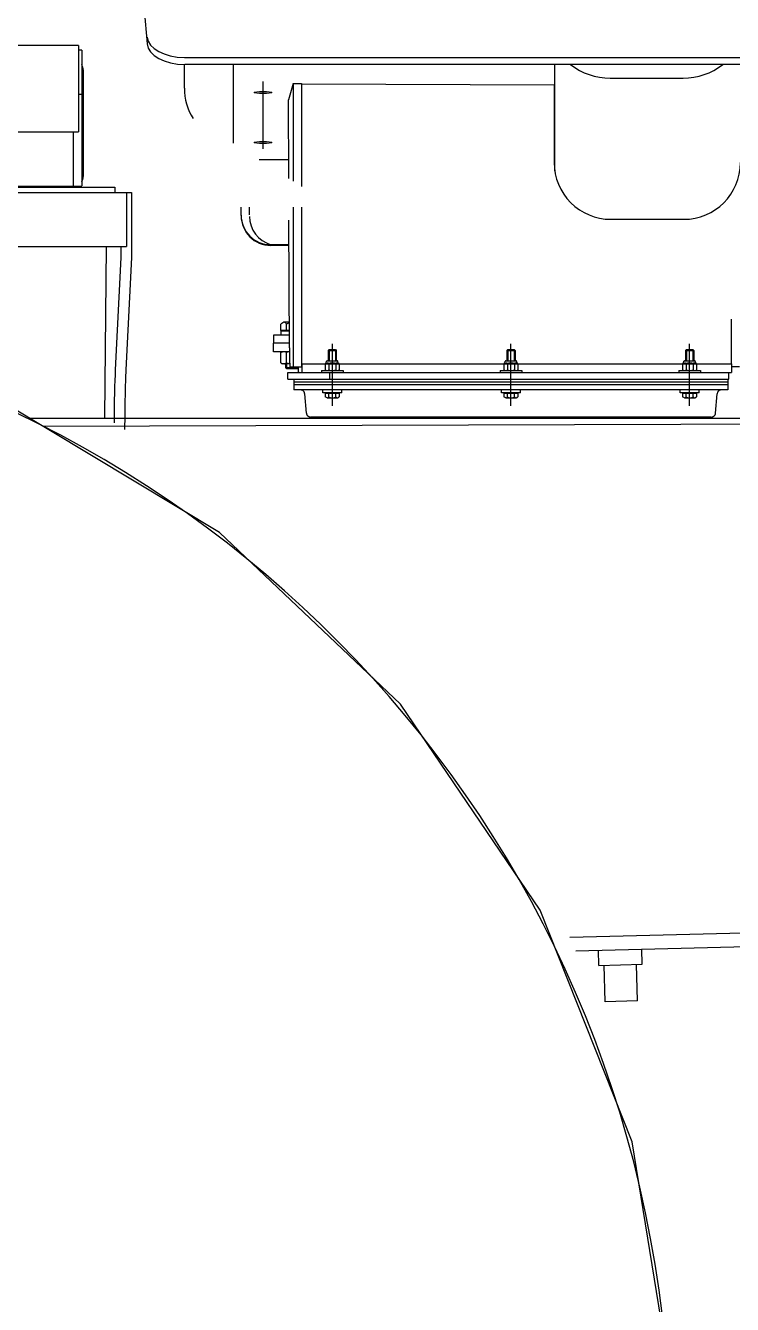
# Model space of a CAD drawing. Extents: x -633 to 241, y -1 to 752.
# Drawn here: x -48.8 to -16.1, y 64.5 to 123.7 of the extents above; entities that cross this region are included whole.
import ezdxf

# ---------------------------------------------------------------- set-up
doc = ezdxf.new("R2010")
doc.units = 0
doc.header["$LTSCALE"] = 48
doc.linetypes.add('CENTERLINE', pattern=[1.25, 1, -0.0625, 0.125, -0.0625])
doc.linetypes.add('PHANTOM', pattern=[1.1875, 0.75, -0.0625, 0.125, -0.0625, 0.125, -0.0625])
for name, color, linetype in [('0A537428______3_____', 1, 'CONTINUOUS'), ('0A537428____________', 1, 'CONTINUOUS'), ('10', 7, 'CONTINUOUS')]:
    doc.layers.add(name, color=color, linetype=linetype)

# ---------------------------------------------------------------- blocks, each defined once
blk = doc.blocks.new('*U51', base_point=(28.583387, 11.158652))
at = {"layer": '0A537428______3_____', "color": 4, "linetype": 'CONTINUOUS'}
blk.add_arc((28.583387, 11.158652), 0.16, 215.14617, 258.18139, dxfattribs=at)
blk = doc.blocks.new('*U50', base_point=(28.60306, 11.158652))
at = {"layer": '0A537428______3_____', "color": 4, "linetype": 'CONTINUOUS'}
blk.add_arc((28.60306, 11.158652), 0.16, 215.14617, 262.51847, dxfattribs=at)
blk = doc.blocks.new('*U385', base_point=(28.708882, 11.894906))
at = {"layer": '0A537428______3_____', "color": 40, "linetype": 'CONTINUOUS'}
blk.add_arc((28.708882, 11.894906), 0.07, 182.87205, 270.00013, dxfattribs=at)
blk = doc.blocks.new('*U368', base_point=(28.919418, 11.332123))
at = {"layer": '0A537428______3_____', "color": 40, "linetype": 'CONTINUOUS'}
blk.add_arc((28.919418, 11.332123), 0.047244, 322.93768, 359.99998, dxfattribs=at)
blk = doc.blocks.new('*U357', base_point=(28.903716, 11.334419))
at = {"layer": '0A537428______3_____', "color": 40, "linetype": 'CONTINUOUS'}
blk.add_arc((28.903716, 11.334419), 0.04, 276.04488, 0.00031, dxfattribs=at)
blk = doc.blocks.new('*U354', base_point=(28.883926, 11.573704))
at = {"layer": '0A537428______3_____', "color": 40, "linetype": 'CONTINUOUS'}
blk.add_arc((28.883926, 11.573704), 0.0552, 179.99985, 253.50171, dxfattribs=at)
blk = doc.blocks.new('*U353', base_point=(28.868246, 11.575963))
at = {"layer": '0A537428______3_____', "color": 40, "linetype": 'CONTINUOUS'}
blk.add_arc((28.868246, 11.575963), 0.0552, 179.99991, 269.99989, dxfattribs=at)
blk = doc.blocks.new('*U352')
at = {"layer": '0A537428______3_____', "color": 40, "linetype": 'CONTINUOUS'}
blk.add_circle((0, 0), 1, dxfattribs=at)
blk = doc.blocks.new('*U351')
at = {"layer": '0A537428______3_____', "color": 40, "linetype": 'CONTINUOUS'}
blk.add_circle((0, 0), 1, dxfattribs=at)
blk = doc.blocks.new('*U350', base_point=(28.868246, 11.57467))
at = {"layer": '0A537428______3_____', "color": 40, "linetype": 'CONTINUOUS'}
blk.add_arc((28.868246, 11.57467), 0.0552, 179.99991, 269.99989, dxfattribs=at)
blk = doc.blocks.new('*U358', base_point=(29.497221, 11.673027))
at = {"layer": '0A537428______3_____', "color": 40, "linetype": 'CONTINUOUS'}
blk.add_arc((29.497221, 11.673027), 0.1048, 269.99967, 359.99971, dxfattribs=at)
blk = doc.blocks.new('*U347', base_point=(29.496001, 11.946569))
at = {"layer": '0A537428______3_____', "color": 40, "linetype": 'CONTINUOUS'}
blk.add_arc((29.496001, 11.946569), 0.118, 231.63643, 270.00007, dxfattribs=at)
blk = doc.blocks.new('*U384', base_point=(28.70888, 11.907799))
at = {"layer": '0A537428______3_____', "color": 40, "linetype": 'CONTINUOUS'}
blk.add_arc((28.70888, 11.907799), 0.07, 183.40229, 269.31673, dxfattribs=at)
blk = doc.blocks.new('*U359', base_point=(29.632338, 11.673022))
at = {"layer": '0A537428______3_____', "color": 40, "linetype": 'CONTINUOUS'}
blk.add_arc((29.632338, 11.673022), 0.1048, 359.99971, 89.99958, dxfattribs=at)
blk = doc.blocks.new('*U346', base_point=(29.631204, 11.946569))
at = {"layer": '0A537428______3_____', "color": 40, "linetype": 'CONTINUOUS'}
blk.add_arc((29.631204, 11.946569), 0.118, 270.00007, 308.36362, dxfattribs=at)

msp = doc.modelspace()

# ---------------------------------------------------------------- linework, layer by layer
at = {"layer": '0A537428______3_____', "color": 40, "linetype": 'CONTINUOUS'}
for points in [[(-43.508, 127.06), (-43.14, 122.843)], [(-41.414, 120.793), (-41.414, 121.888)], [(-41.414, 120.793), (-41.414, 121.888)], [(-41.413, 122.21), (156.196, 122.21)], [(156.196, 121.888), (-41.392, 121.888)], [(-39.154, 121.888), (-39.154, 118.252)], [(-24.274, 116.965), (-24.274, 121.888)], [(-37.774, 117.981), (-37.774, 121.098)], [(-36.385, 121.002), (-36.599, 120.251)], [(-36.385, 121.002), (-35.991, 121.002)], [(-36.385, 121.001), (-36.385, 116.49)], [(-35.991, 121.001), (-35.991, 116.239)], [(-35.991, 120.957), (-35.985, 120.977)], [(-24.302, 120.929), (-35.985, 120.977)], [(-24.302, 120.929), (-24.302, 117.347)], [(-21.714, 121.255), (-18.334, 121.255)], [(-36.585, 116.617), (-36.599, 120.251)], [(-37.953, 117.488), (-36.589, 117.488)], [(-38.788, 114.901), (-38.788, 115.284)], [(-38.394, 114.926), (-38.394, 115.284)], [(-36.385, 115.284), (-36.385, 107.881)], [(-35.991, 115.284), (-35.991, 107.881)], [(-36.556, 108.776), (-36.578, 114.693)], [(-21.684, 114.727), (-18.306, 114.727)], [(-36.575, 113.549), (-37.408, 113.549)], [(-36.574, 113.517), (-37.408, 113.517)], [(-16.117, 110.1), (-16.117, 108.037)], [(-36.558, 109.368), (-37.284, 109.368)], [(-37.284, 109.368), (-37.284, 108.992)], [(-36.557, 108.992), (-37.284, 108.992)], [(-35.991, 107.881), (-36.521, 107.881)], [(-35.991, 108.037), (-16.102, 108.037)], [(-35.97, 108.037), (-35.97, 107.643)], [(-16.102, 108.037), (-16.102, 107.643)], [(-15.73, 107.907), (-16.102, 107.907)], [(-36.624, 107.643), (-36.129, 107.643)], [(-36.624, 107.328), (-36.624, 107.643)], [(-36.624, 107.328), (-16.222, 107.328)], [(-36.129, 107.643), (-16.102, 107.643)], [(-34.687, 107.328), (-34.687, 107.643)], [(-16.222, 107.328), (-16.222, 107.643)]]:
    msp.add_lwpolyline(points, dxfattribs=at)
at = {"layer": '0A537428______3_____', "color": 180, "linetype": 'CONTINUOUS'}
for points in [[(-46.304, 122.769), (-82.772, 122.769)], [(-46.304, 122.769), (-46.304, 118.769)], [(-46.164, 122.555), (-46.304, 122.555)], [(-46.164, 122.555), (-46.164, 116.28)], [(-46.164, 120.495), (-46.304, 120.495)], [(-117.797, 118.769), (-46.304, 118.769)], [(-46.558, 118.769), (-46.558, 116.245)], [(-46.164, 116.245), (-49.917, 116.245)]]:
    msp.add_lwpolyline(points, dxfattribs=at)
at = {"layer": '0A537428______3_____', "color": 230, "linetype": 'CONTINUOUS'}
for points in [[(-46.097, 121.635, 0.133764), (-46.164, 121.881)], [(-46.164, 116.454, 0.133764), (-46.097, 116.7)]]:
    msp.add_lwpolyline(points, format="xyb", dxfattribs=at)
for points in [[(-46.097, 121.635), (-46.097, 116.7)], [(-46.164, 117.339), (-46.097, 117.339)]]:
    msp.add_lwpolyline(points, dxfattribs=at)
at = {"layer": '0A537428______3_____', "color": 40, "linetype": 'CONTINUOUS'}
msp.add_lwpolyline([(-41.414, 120.793, 0.141149), (-41.01, 119.389)], format="xyb", dxfattribs=at)
at = {"layer": '0A537428______3_____', "color": 4, "linetype": 'CONTINUOUS'}
for points in [[(-50.932, 116.215), (-44.631, 116.215)], [(-50.355, 115.965), (-43.859, 115.965)], [(-44.631, 116.215), (-44.631, 115.965)], [(-44.092, 115.965), (-44.092, 113.465)], [(-43.859, 115.965), (-43.859, 112.965)], [(-49.356, 113.465), (-44.092, 113.465)], [(-45.09, 105.558), (-45.016, 113.465)], [(-44.351, 113.465), (-44.351, 112.965)], [(-44.351, 112.965), (-44.61, 107.758)], [(-43.859, 112.965), (-44.118, 107.758)], [(-48.674, 105.519), (-3.687, 105.519)], [(-23.577, 81.517), (-3.822, 82.015)], [(-23.298, 80.884), (-3.822, 81.375)], [(-22.234, 80.214), (-22.251, 80.91)], [(-20.236, 80.265), (-20.253, 80.961)], [(-22.234, 80.214), (-20.236, 80.265)], [(-21.942, 78.531), (-21.984, 80.221)], [(-20.443, 78.569), (-20.486, 80.258)], [(-20.443, 78.569), (-21.942, 78.531)]]:
    msp.add_lwpolyline(points, dxfattribs=at)
at = {"layer": '0A537428______3_____', "color": 2, "linetype": 'CONTINUOUS'}
msp.add_lwpolyline([(-55.156, 7.488, 6.128823), (-88.913, 7.488)], format="xyb", dxfattribs=at)
for points in [[(-39.78, 100.233), (-49.654, 106.178)], [(-31.415, 92.303), (-39.78, 100.233)], [(-24.952, 82.76), (-31.415, 92.303)], [(-20.693, 72.05), (-24.952, 82.76)], [(-18.837, 60.675), (-20.693, 72.05)]]:
    msp.add_lwpolyline(points, dxfattribs=at)
at = {"layer": '0A537428______3_____', "color": 1, "linetype": 'CONTINUOUS'}
msp.add_lwpolyline([(-47.944, 105.155), (-3.687, 105.289)], dxfattribs=at)
at = {"layer": '0A537428____________', "color": 40, "linetype": 'CONTINUOUS'}
for points in [[(-36.956, 109.562), (-36.956, 109.367)], [(-36.956, 109.562), (-36.559, 109.562)], [(-36.809, 109.962), (-36.952, 109.88)], [(-36.952, 109.577), (-36.952, 109.88)], [(-36.559, 109.577), (-36.952, 109.577)], [(-36.868, 109.577), (-36.868, 109.562)], [(-36.561, 109.962), (-36.809, 109.962)], [(-36.68, 109.577), (-36.68, 109.88)], [(-36.558, 109.368), (-37.284, 109.368)], [(-37.284, 109.368), (-37.284, 108.992)], [(-36.557, 108.992), (-37.284, 108.992)], [(-36.952, 108.56), (-36.879, 108.602)], [(-36.952, 108.084), (-36.952, 108.56)], [(-36.68, 108.084), (-36.68, 108.56)], [(-36.952, 108.084), (-36.879, 108.042)], [(-36.54, 108.042), (-36.879, 108.042)], [(-36.719, 107.865), (-36.719, 108.042)], [(-36.719, 107.865), (-36.153, 107.865)], [(-36.666, 107.812), (-36.719, 107.865)], [(-36.666, 107.812), (-36.666, 108.042)], [(-36.152, 107.812), (-36.666, 107.812)], [(-34.687, 107.328), (-34.687, 107.643)]]:
    msp.add_lwpolyline(points, dxfattribs=at)
for points in [[(-36.68, 109.88, 0.267949), (-36.809, 109.962)], [(-36.561, 109.938, 0.068604), (-36.68, 109.88)], [(-36.68, 108.56, 0.151167), (-36.816, 108.602)], [(-36.555, 108.59, 0.036017), (-36.68, 108.56)], [(-36.816, 108.042, 0.151167), (-36.68, 108.084)], [(-36.68, 108.084, 0.039908), (-36.541, 108.052)]]:
    msp.add_lwpolyline(points, format="xyb", dxfattribs=at)
at = {"layer": '0A537428____________', "color": 4, "linetype": 'CENTERLINE'}
for points in [[(-34.569, 108.97), (-34.569, 106.091)], [(-26.301, 106.091), (-26.301, 108.97)], [(-18.034, 106.091), (-18.034, 108.97)]]:
    msp.add_lwpolyline(points, dxfattribs=at)
at = {"layer": '0A537428____________', "color": 190, "linetype": 'PHANTOM'}
for points in [[(-34.718, 108.702), (-34.757, 108.663)], [(-34.757, 108.663), (-34.382, 108.663)], [(-34.757, 108.663), (-34.757, 108.177)], [(-34.718, 108.702), (-34.718, 108.177)], [(-34.718, 108.702), (-34.42, 108.702)], [(-34.42, 108.702), (-34.382, 108.663)], [(-34.42, 108.702), (-34.42, 108.177)], [(-34.382, 108.663), (-34.382, 108.177)], [(-26.451, 108.702), (-26.489, 108.663)], [(-26.489, 108.663), (-26.114, 108.663)], [(-26.489, 108.663), (-26.489, 108.177)], [(-26.451, 108.702), (-26.451, 108.177)], [(-26.451, 108.702), (-26.152, 108.702)], [(-26.152, 108.702), (-26.114, 108.663)], [(-26.152, 108.702), (-26.152, 108.177)], [(-26.114, 108.663), (-26.114, 108.177)], [(-18.183, 108.702), (-18.221, 108.663)], [(-18.221, 108.663), (-17.846, 108.663)], [(-18.221, 108.663), (-18.221, 108.177)], [(-18.183, 108.702), (-18.183, 108.177)], [(-18.183, 108.702), (-17.885, 108.702)], [(-17.885, 108.702), (-17.846, 108.663)], [(-17.885, 108.702), (-17.885, 108.177)], [(-17.846, 108.663), (-17.846, 108.177)], [(-34.892, 106.687), (-34.892, 106.51)], [(-34.892, 106.687), (-34.246, 106.687)], [(-34.808, 106.462), (-34.892, 106.51)], [(-34.839, 106.702), (-34.839, 106.687)], [(-34.731, 106.51), (-34.731, 106.687)], [(-34.408, 106.51), (-34.408, 106.687)], [(-34.33, 106.462), (-34.246, 106.51)], [(-34.299, 106.702), (-34.299, 106.687)], [(-34.246, 106.687), (-34.246, 106.51)], [(-26.625, 106.687), (-26.625, 106.51)], [(-26.625, 106.687), (-25.978, 106.687)], [(-26.54, 106.462), (-26.625, 106.51)], [(-26.571, 106.702), (-26.571, 106.687)], [(-26.463, 106.51), (-26.463, 106.687)], [(-26.14, 106.51), (-26.14, 106.687)], [(-26.062, 106.462), (-25.978, 106.51)], [(-26.031, 106.702), (-26.031, 106.687)], [(-25.978, 106.687), (-25.978, 106.51)], [(-18.357, 106.687), (-18.357, 106.51)], [(-18.357, 106.687), (-17.71, 106.687)], [(-18.273, 106.462), (-18.357, 106.51)], [(-18.304, 106.702), (-18.304, 106.687)], [(-18.195, 106.51), (-18.195, 106.687)], [(-17.872, 106.51), (-17.872, 106.687)], [(-17.795, 106.462), (-17.71, 106.51)], [(-17.764, 106.702), (-17.764, 106.687)], [(-17.71, 106.687), (-17.71, 106.51)], [(-34.808, 106.462), (-34.33, 106.462)], [(-26.54, 106.462), (-26.062, 106.462)], [(-18.273, 106.462), (-17.795, 106.462)]]:
    msp.add_lwpolyline(points, dxfattribs=at)
at = {"layer": '0A537428____________', "color": 4, "linetype": 'PHANTOM'}
for points in [[(-35.075, 107.727), (-35.075, 107.643)], [(-35.075, 107.727), (-34.063, 107.727)], [(-34.063, 107.727), (-34.063, 107.643)], [(-26.807, 107.727), (-26.807, 107.643)], [(-26.807, 107.727), (-25.796, 107.727)], [(-25.796, 107.727), (-25.796, 107.643)], [(-18.539, 107.727), (-18.539, 107.643)], [(-18.539, 107.727), (-17.528, 107.727)], [(-17.528, 107.727), (-17.528, 107.643)], [(-16.262, 107.072), (-36.341, 107.072)], [(-36.341, 107.072), (-36.341, 106.836)], [(-16.262, 106.836), (-36.341, 106.836)], [(-35.766, 105.755), (-35.845, 106.656)], [(-16.837, 105.755), (-16.758, 106.656)], [(-16.262, 107.072), (-16.262, 106.836)], [(-17.033, 105.576), (-35.57, 105.576)]]:
    msp.add_lwpolyline(points, dxfattribs=at)
at = {"layer": '0A537428____________', "color": 7, "linetype": 'PHANTOM'}
for points in [[(-34.849, 108.076), (-34.892, 108.051)], [(-34.892, 108.051), (-34.892, 107.752)], [(-34.849, 107.727), (-34.892, 107.752)], [(-34.849, 108.076), (-34.831, 108.159)], [(-34.849, 108.076), (-34.289, 108.076)], [(-34.809, 108.177), (-34.33, 108.177)], [(-34.731, 108.051), (-34.731, 107.752)], [(-34.407, 108.051), (-34.407, 107.752)], [(-34.289, 108.076), (-34.308, 108.159)], [(-34.246, 108.051), (-34.289, 108.076)], [(-34.246, 107.752), (-34.289, 107.727)], [(-34.246, 108.051), (-34.246, 107.752)], [(-26.581, 108.076), (-26.625, 108.051)], [(-26.625, 108.051), (-26.625, 107.752)], [(-26.581, 107.727), (-26.625, 107.752)], [(-26.581, 108.076), (-26.563, 108.159)], [(-26.581, 108.076), (-26.021, 108.076)], [(-26.541, 108.177), (-26.062, 108.177)], [(-26.463, 108.051), (-26.463, 107.752)], [(-26.14, 108.051), (-26.14, 107.752)], [(-26.021, 108.076), (-26.04, 108.159)], [(-25.978, 108.051), (-26.021, 108.076)], [(-25.978, 107.752), (-26.021, 107.727)], [(-25.978, 108.051), (-25.978, 107.752)], [(-18.314, 108.076), (-18.357, 108.051)], [(-18.357, 108.051), (-18.357, 107.752)], [(-18.314, 107.727), (-18.357, 107.752)], [(-18.314, 108.076), (-18.295, 108.159)], [(-18.314, 108.076), (-17.754, 108.076)], [(-18.273, 108.177), (-17.794, 108.177)], [(-18.195, 108.051), (-18.195, 107.752)], [(-17.872, 108.051), (-17.872, 107.752)], [(-17.754, 108.076), (-17.772, 108.159)], [(-17.71, 108.051), (-17.754, 108.076)], [(-17.71, 107.752), (-17.754, 107.727)], [(-17.71, 108.051), (-17.71, 107.752)]]:
    msp.add_lwpolyline(points, dxfattribs=at)
for points in [[(-34.809, 108.177, 0.351524), (-34.831, 108.159)], [(-34.731, 108.051, 0.151167), (-34.812, 108.076)], [(-34.812, 107.727, 0.151167), (-34.731, 107.752)], [(-34.407, 108.051, 0.154701), (-34.731, 108.051)], [(-34.731, 107.752, 0.154701), (-34.407, 107.752)], [(-34.327, 108.076, 0.151167), (-34.407, 108.051)], [(-34.407, 107.752, 0.151167), (-34.327, 107.727)], [(-34.308, 108.159, 0.351524), (-34.33, 108.177)], [(-26.541, 108.177, 0.351524), (-26.563, 108.159)], [(-26.463, 108.051, 0.151167), (-26.544, 108.076)], [(-26.544, 107.727, 0.151167), (-26.463, 107.752)], [(-26.14, 108.051, 0.154701), (-26.463, 108.051)], [(-26.463, 107.752, 0.154701), (-26.14, 107.752)], [(-26.059, 108.076, 0.151167), (-26.14, 108.051)], [(-26.14, 107.752, 0.151167), (-26.059, 107.727)], [(-26.04, 108.159, 0.351524), (-26.062, 108.177)], [(-18.273, 108.177, 0.351524), (-18.295, 108.159)], [(-18.195, 108.051, 0.151167), (-18.276, 108.076)], [(-18.276, 107.727, 0.151167), (-18.195, 107.752)], [(-17.872, 108.051, 0.154701), (-18.195, 108.051)], [(-18.195, 107.752, 0.154701), (-17.872, 107.752)], [(-17.791, 108.076, 0.151167), (-17.872, 108.051)], [(-17.872, 107.752, 0.151167), (-17.791, 107.727)], [(-17.772, 108.159, 0.351524), (-17.794, 108.177)]]:
    msp.add_lwpolyline(points, format="xyb", dxfattribs=at)
at = {"layer": '0A537428____________', "color": 3, "linetype": 'PHANTOM'}
for points in [[(-36.341, 107.328), (-36.341, 107.072)], [(-36.341, 107.2), (-16.262, 107.2)], [(-16.262, 107.328), (-16.262, 107.072)]]:
    msp.add_lwpolyline(points, dxfattribs=at)
at = {"layer": '0A537428____________', "color": 4, "linetype": 'PHANTOM'}
for points in [[(-35.845, 106.656, 0.388879), (-36.041, 106.836)], [(-16.562, 106.836, 0.388885), (-16.758, 106.656)], [(-35.766, 105.755, 0.388879), (-35.57, 105.576)], [(-17.033, 105.576, 0.388879), (-16.837, 105.755)]]:
    msp.add_lwpolyline(points, format="xyb", dxfattribs=at)
at = {"layer": '0A537428____________', "color": 230, "linetype": 'PHANTOM'}
for points in [[(-35.009, 106.702), (-35.009, 106.836)], [(-34.129, 106.702), (-35.009, 106.702)], [(-34.129, 106.702), (-34.129, 106.836)], [(-26.741, 106.702), (-26.741, 106.836)], [(-25.861, 106.702), (-26.741, 106.702)], [(-25.861, 106.702), (-25.861, 106.836)], [(-18.474, 106.702), (-18.474, 106.836)], [(-17.594, 106.702), (-18.474, 106.702)], [(-17.594, 106.702), (-17.594, 106.836)]]:
    msp.add_lwpolyline(points, dxfattribs=at)
at = {"layer": '0A537428____________', "color": 190, "linetype": 'PHANTOM'}
for points in [[(-34.808, 106.462, 0.267949), (-34.731, 106.51)], [(-34.731, 106.51, 0.300916), (-34.408, 106.51)], [(-34.408, 106.51, 0.267949), (-34.33, 106.462)], [(-26.54, 106.462, 0.267949), (-26.463, 106.51)], [(-26.463, 106.51, 0.300916), (-26.14, 106.51)], [(-26.14, 106.51, 0.267949), (-26.062, 106.462)], [(-18.273, 106.462, 0.267949), (-18.195, 106.51)], [(-18.195, 106.51, 0.300916), (-17.872, 106.51)], [(-17.872, 106.51, 0.267949), (-17.795, 106.462)]]:
    msp.add_lwpolyline(points, format="xyb", dxfattribs=at)
at = {"layer": '10', "color": 40, "linetype": 'CONTINUOUS'}
for points in [[(-37.284, 108.599), (-37.284, 108.992)], [(-36.555, 108.599), (-37.284, 108.599)]]:
    msp.add_lwpolyline(points, dxfattribs=at)

# ---------------------------------------------------------------- block references
at = {"layer": '0A537428______3_____', "color": 40}
for name, p, xscale, yscale, zscale in [('*U384', (-41.392, 123.216), 25, 14.3708855, 25), ('*U385', (-41.392, 122.894), 25, 14.37089275, 25), ('*U352', (-37.774, 120.594), 0.40625005, 0.04709907250000001, 0.40625005), ('*U351', (-37.774, 118.275), 0.40625005, 0.04709907250000001, 0.40625005), ('*U353', (-37.408, 114.92), 25, 24.831407, 25), ('*U350', (-37.408, 114.888), 25, 24.831407, 25), ('*U354', (-37.016, 114.863), 25, 24.831407, 25)]:
    msp.add_blockref(name, p, dxfattribs=dict(at, xscale=xscale, yscale=yscale, zscale=zscale))
at = {"layer": '0A537428______3_____', "color": 40, "xscale": 25, "zscale": 25}
for name, p, yscale, rotation in [('*U347', (-21.714, 124.185), 24.831379, 359.99995), ('*U346', (-18.334, 124.185), 24.831379, 359.99995), ('*U358', (-21.684, 117.347), 24.98474575, 270.00036), ('*U359', (-18.306, 117.346), 24.98474575, 270.00036), ('*U357', (-36.521, 108.881), 0.8733310749999998, 270), ('*U368', (-36.129, 108.824), 0.8733313750000001, 270)]:
    msp.add_blockref(name, p, dxfattribs=dict(at, yscale=yscale, rotation=rotation))
at = {"layer": '0A537428______3_____', "color": 4, "xscale": 25, "zscale": 25, "rotation": 270.00001}
for name, p, yscale in [('*U51', (-44.53, 104.487), 0.8759846750000001), ('*U50', (-44.038, 104.487), 0.8759853249999999)]:
    msp.add_blockref(name, p, dxfattribs=dict(at, yscale=yscale))

doc.saveas('drawing.dxf')
